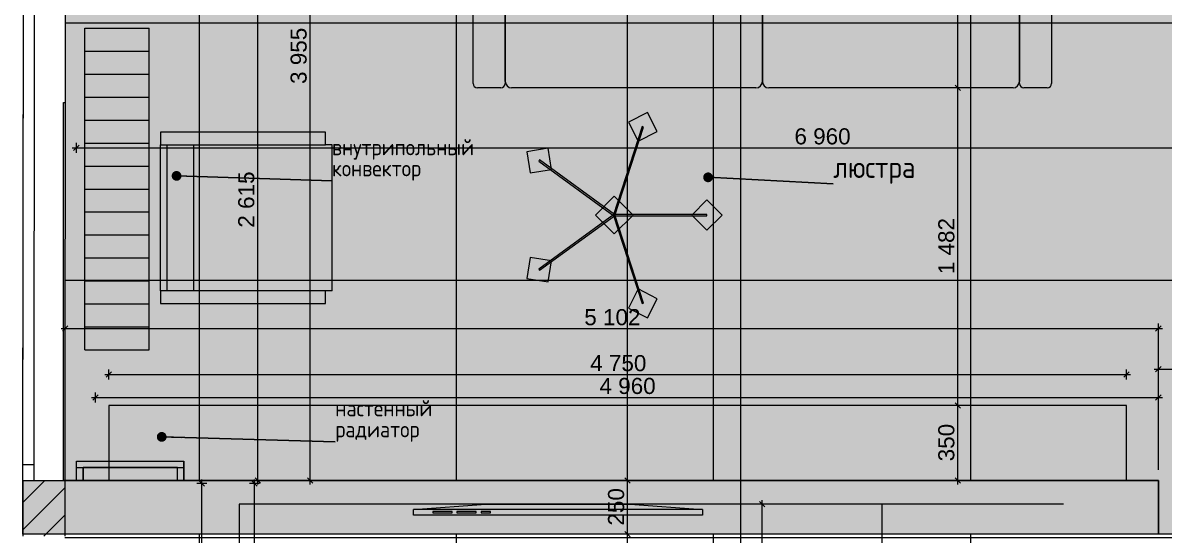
# Model space of a CAD drawing. Header units: millimetres. Extents: x 2336463 to 2579121, y 595385 to 778077.
# Drawn here: x 2473649 to 2478976, y 710626 to 713015 of the extents above; entities that cross this region are included whole.
import ezdxf

# ---------------------------------------------------------------- set-up
doc = ezdxf.new("R2010")
doc.units = ezdxf.units.MM
doc.header["$MEASUREMENT"] = 0
for name, color, linetype, lineweight in [('+комнаты_Ном._пера__1', 7, 'Continuous', 13), ('+план полов_Ном._пера__1', 7, 'Continuous', 13), ('+радиаторы_Ном._пера__20', 1, 'Continuous', 0), ('1 Планировка_Ном._пера__1', 7, 'Continuous', 13), ('MEP - Электрооборудование.ЭО_Ном._пера__1', 7, 'Continuous', 13), ('MEP - Электрооборудование.ЭО_Ном._пера__101', 252, 'Continuous', 5), ('Интерьер - Мебель_Ном._пера__1', 7, 'Continuous', 13), ('Окна ARCHICAD_Ном._пера__1', 7, 'Continuous', 13), ('сит план_Ном._пера__1', 7, 'Continuous', 13)]:
    doc.layers.add(name, color=color, linetype=linetype, lineweight=lineweight)
for name, color, linetype, lineweight, true_color in [('+комнаты_Ном._пера__119', 7, 'Continuous', 0, 0xdecbcb), ('+обмер_Ном._пера__242', 7, 'Continuous', 13, 0x1b55b5), ('+радиаторы_Ном._пера__58', 7, 'Continuous', 5, 0xdf0000), ('+размер планировка_Ном._пера__9', 7, 'Continuous', 15, 0x3dad99), ('1 Планировка размеры_Ном._пера__242', 7, 'Continuous', 13, 0x1b55b5), ('MEP - Электрооборудование.ЭО_Ном._пера__58', 7, 'Continuous', 5, 0xdf0000), ('сит план_Ном._пера__87', 7, 'Continuous', 20, 0x6a6a6a)]:
    doc.layers.add(name, color=color, linetype=linetype, lineweight=lineweight, true_color=true_color)
for name, color, linetype in [('+обмер', 7, 'Continuous'), ('1 Планировка', 7, 'Continuous'), ('1 Планировка размеры', 7, 'Continuous'), ('Интерьер - Мебель', 7, 'Continuous'), ('сит план', 7, 'Continuous')]:
    doc.layers.add(name, color=color, linetype=linetype)
doc.styles.add('СГЕНЕРИР_СТИЛЬ_1', font='arial.ttf')
doc.styles.add('СГЕНЕРИР_СТИЛЬ_3', font='isocp.shx')
doc.dimstyles.new('СГЕНЕРИР_СТИЛЬ__1', dxfattribs={"dimtxt": 75, "dimasz": 23.75, "dimexe": 0.18, "dimexo": 300, "dimgap": 0, "dimtad": 1, "dimtih": 1, "dimtoh": 1, "dimdec": 0, "dimzin": 0, "dimdsep": 46, "dimtxsty": 'СГЕНЕРИР_СТИЛЬ_1', "dimblk": 'ARROWHEAD_6', "dimblk1": 'ARROWHEAD_6', "dimblk2": 'ARROWHEAD_6', "dimcen": 0.09, "dimclrd": 256, "dimclre": 256, "dimclrt": 256, "dimazin": 0, "dimtfac": 1, "dimtdec": 4, "dimtmove": 0, "dimatfit": 3, "dimfxl": 0, "dimtolj": 1, "dimtzin": 0, "dimarcsym": 0})
doc.dimstyles.new('СГЕНЕРИР_СТИЛЬ__11', dxfattribs={"dimtxt": 0.18, "dimasz": 91.2, "dimexe": 0.18, "dimexo": 0.0625, "dimgap": 0, "dimtad": 0, "dimtih": 1, "dimtoh": 1, "dimdec": 4, "dimzin": 0, "dimdsep": 46, "dimcen": 0.09, "dimadec": 0, "dimazin": 0, "dimtfac": 1, "dimtdec": 4, "dimtmove": 0, "dimatfit": 3, "dimldrblk": 'ARROWHEAD_11', "dimfxl": 0, "dimtolj": 1, "dimtzin": 0, "dimarcsym": 0})
doc.dimstyles.new('СГЕНЕРИР_СТИЛЬ__2', dxfattribs={"dimtxt": 75, "dimasz": 23.75, "dimexe": 0.18, "dimexo": 300, "dimgap": 0, "dimtad": 1, "dimdec": 0, "dimzin": 0, "dimdsep": 46, "dimtxsty": 'СГЕНЕРИР_СТИЛЬ_1', "dimblk": 'ARROWHEAD_6', "dimblk1": 'ARROWHEAD_6', "dimblk2": 'ARROWHEAD_6', "dimcen": 0.09, "dimclrd": 256, "dimclre": 256, "dimclrt": 256, "dimazin": 0, "dimtfac": 1, "dimtdec": 4, "dimtmove": 0, "dimatfit": 3, "dimfxl": 0, "dimtolj": 1, "dimtzin": 0, "dimarcsym": 0})

# ---------------------------------------------------------------- blocks, each defined once
blk = doc.blocks.new('Перекрытие_33', base_point=(2474050, 711230.1))
at = {"layer": '1 Планировка_Ном._пера__1', "color": 7, "linetype": 'Continuous', "lineweight": 13, "flags": 128}
blk.add_lwpolyline([(2474050, 711230.1), (2474050, 710880.5), (2478800.3, 710880.5), (2478800.3, 711230.1)], close=True, dxfattribs=at)
blk = doc.blocks.new('Перекрытие_47', base_point=(2474658.7, 710469.5))
at = {"layer": 'Интерьер - Мебель_Ном._пера__1', "color": 7, "linetype": 'Continuous', "lineweight": 13, "flags": 128}
blk.add_lwpolyline([(2474658.7, 710469.5), (2477658.7, 710469.5), (2477658.7, 710769.5), (2474658.7, 710769.5)], close=True, dxfattribs=at)
blk = doc.blocks.new('Окно 25_3')
at = {"layer": 'Окна ARCHICAD_Ном._пера__1', "color": 7, "linetype": 'Continuous', "lineweight": 13}
for p, q in [((-1307.5, 0), (1307.5, 0)), ((-1307.5, 0), (-1232.5, 0)), ((-1307.5, 0), (-1307.5, -50)), ((-1307.5, 0), (-1307.5, -50)), ((-1232.5, 0), (-1232.5, -50)), ((-1232.5, 0), (1232.5, 0)), ((1232.5, -50), (1232.5, 0)), ((1232.5, 0), (1307.5, 0)), ((1307.5, 0), (1307.5, -50)), ((1307.5, 0), (1307.5, -50)), ((-1232.5, -50), (-1307.5, -50)), ((-1307.5, -50), (-1307.5, -197)), ((1232.5, -50), (-1232.5, -50)), ((1307.5, -50), (1232.5, -50)), ((1307.5, -50), (1307.5, -197)), ((-1307.5, -197), (1307.5, -197))]:
    blk.add_line(p, q, dxfattribs=at)
blk = doc.blocks.new('Стена_131', base_point=(2473652, 713485.4))
at = {"layer": 'сит план_Ном._пера__87', "linetype": 'Continuous', "lineweight": 20, "true_color": 0x6a6a6a}
h = blk.add_hatch(dxfattribs=at)
h.set_pattern_fill('Блоки_Бетонные_Эффективные', color=251, style=0, pattern_type=2)
h.set_pattern_definition([(45, (2086872.015, 585813.69), (-63.639609, 63.639609), [])])
h.paths.add_polyline_path([(2473649.6, 710880.4), (2473649.4, 710620.7), (2473846.4, 710620.5), (2473846.6, 710880.2)])
at = {"layer": 'сит план_Ном._пера__1', "color": 7, "linetype": 'Continuous', "lineweight": 13}
for p, q in [((2473649.6, 710880.4), (2473699.6, 710880.4)), ((2473699.6, 710880.4), (2473846.6, 710880.2))]:
    blk.add_line(p, q, dxfattribs=at)
at = {"layer": 'сит план_Ном._пера__1', "color": 7, "linetype": 'Continuous', "lineweight": 13, "flags": 128}
for points in [[(2473649.6, 710880.4), (2473649.4, 710620.7)], [(2473846.4, 710620.5), (2473846.6, 710880.2)]]:
    blk.add_lwpolyline(points, dxfattribs=at)
at = {"layer": 'Окна ARCHICAD_Ном._пера__1', "color": 7, "linetype": 'Continuous', "lineweight": 13, "zscale": 1000, "rotation": 89.94625817430044}
blk.add_blockref('Окно 25_3', (2473650.8, 712187.9), dxfattribs=at)
blk = doc.blocks.new('Плоская Панель ТВ 25')
at = {"layer": '1 Планировка_Ном._пера__1', "color": 7, "linetype": 'Continuous', "lineweight": 13}
for p, q in [((0, 25), (1347.4, 25)), ((988.1, 10), (988.1, 16.2)), ((988.1, 16.2), (1033, 16.2)), ((1033, 10), (988.1, 10)), ((1033, 16.2), (1033, 10)), ((1055.4, 10), (1055.4, 16.2)), ((1055.4, 16.2), (1145.3, 16.2)), ((1145.3, 10), (1055.4, 10)), ((1145.3, 16.2), (1145.3, 10)), ((1167.7, 10), (1167.7, 16.2)), ((1167.7, 16.2), (1257.5, 16.2)), ((1257.5, 10), (1167.7, 10)), ((1257.5, 16.2), (1257.5, 10))]:
    blk.add_line(p, q, dxfattribs=at)
at = {"layer": '1 Планировка_Ном._пера__1', "color": 7, "linetype": 'Continuous', "lineweight": 13, "flags": 128}
blk.add_lwpolyline([(0, 0), (1347.4, 0), (1347.4, 25), (1010.5, 50), (336.8, 50), (0, 25)], close=True, dxfattribs=at)
blk = doc.blocks.new('Диван 25')
at = {"layer": '1 Планировка_Ном._пера__1', "color": 7, "linetype": 'Continuous', "lineweight": 13}
for p, q in [((0, 20), (0, 980)), ((20, 1000), (130, 1000)), ((150, 980), (150, 20)), ((150, 980), (2550, 980)), ((1320, 960), (180, 960)), ((2520, 960), (1380, 960)), ((2550, 20), (2550, 980)), ((2570, 1000), (2680, 1000)), ((2700, 980), (2700, 20)), ((150, 930), (150, 754.7)), ((1350, 754.7), (1350, 930)), ((1350, 930), (1350, 754.7)), ((2550, 754.7), (2550, 930)), ((180, 820), (1320, 820)), ((1380, 820), (2520, 820)), ((150, 30), (150, 694.7)), ((180, 724.7), (1320, 724.7)), ((180, 724.7), (1320, 724.7)), ((1350, 694.7), (1350, 30)), ((1350, 30), (1350, 694.7)), ((1380, 724.7), (2520, 724.7)), ((1380, 724.7), (2520, 724.7)), ((2550, 694.7), (2550, 30)), ((130, 0), (20, 0)), ((1320, 0), (180, 0)), ((2520, 0), (1380, 0)), ((2680, 0), (2570, 0))]:
    blk.add_line(p, q, dxfattribs=at)
for centre, radius, start, end in [((20, 980), 20, 90, 180), ((130, 980), 20, 0, 90), ((180, 930), 30, 90, 180), ((1320, 930), 30, 0, 90), ((1380, 930), 30, 90, 180), ((2520, 930), 30, 0, 90), ((2570, 980), 20, 90, 180), ((2680, 980), 20, 0, 90), ((180, 850), 30, 180, 270), ((1320, 850), 30, 270, 0), ((1380, 850), 30, 180, 270), ((2520, 850), 30, 270, 0), ((180, 754.7), 30, 180, 270), ((1320, 754.7), 30, 270, 0), ((1380, 754.7), 30, 180, 270), ((2520, 754.7), 30, 270, 0), ((180, 694.7), 30, 90, 180), ((1320, 694.7), 30, 0, 90), ((1380, 694.7), 30, 90, 180), ((2520, 694.7), 30, 0, 90), ((20, 20), 20, 180, 270), ((130, 20), 20, 270, 0), ((180, 30), 30, 180, 270), ((1320, 30), 30, 270, 0), ((1380, 30), 30, 180, 270), ((2520, 30), 30, 270, 0), ((2570, 20), 20, 180, 270), ((2680, 20), 20, 270, 0)]:
    blk.add_arc(centre, radius, start, end, dxfattribs=at)
blk = doc.blocks.new('Кресло Бамбуковое 25')
at = {"layer": '1 Планировка_Ном._пера__1', "color": 7, "linetype": 'Continuous', "lineweight": 13}
for p, q in [((60, 800), (0, 800)), ((0, 800), (0, 30)), ((60, 30), (60, 800)), ((60, 800), (740, 800)), ((800, 800), (740, 800)), ((740, 800), (740, 30)), ((800, 30), (800, 800)), ((60, 770), (740, 770)), ((60, 644.9), (740, 644.9)), ((0, 30), (60, 30)), ((60, 0), (60, 30)), ((60, 0), (740, 0)), ((740, 30), (800, 30)), ((740, 0), (740, 30))]:
    blk.add_line(p, q, dxfattribs=at)
blk = doc.blocks.new('Радиатор Чугунный 25_3')
at = {"layer": '+радиаторы_Ном._пера__58', "color": 12, "linetype": 'Continuous', "lineweight": 5, "true_color": 0xdf0000}
for p, q in [((0, 300), (1500, 300)), ((0, 0), (0, 300)), ((107.1, 0), (107.1, 300)), ((214.3, 0), (214.3, 300)), ((321.4, 0), (321.4, 300)), ((428.6, 0), (428.6, 300)), ((535.7, 0), (535.7, 300)), ((642.9, 0), (642.9, 300)), ((750, 0), (750, 300)), ((857.1, 0), (857.1, 300)), ((964.3, 0), (964.3, 300)), ((1071.4, 0), (1071.4, 300)), ((1178.6, 0), (1178.6, 300)), ((1285.7, 0), (1285.7, 300)), ((1392.9, 0), (1392.9, 300)), ((1500, 0), (1500, 300)), ((0, 0), (1500, 0))]:
    blk.add_line(p, q, dxfattribs=at)
blk = doc.blocks.new('Радиатор с Горизонтальными Трубами 25')
at = {"layer": '+радиаторы_Ном._пера__58', "color": 12, "linetype": 'Continuous', "lineweight": 5, "true_color": 0xdf0000}
for p, q in [((0, 90), (0, 0)), ((0, 90), (30, 90)), ((30, 90), (30, 30)), ((470, 90), (470, 30)), ((470, 90), (500, 90)), ((500, 90), (500, 0)), ((0, 30), (500, 30)), ((0, 0), (500, 0))]:
    blk.add_line(p, q, dxfattribs=at)
at = {"layer": '+радиаторы_Ном._пера__58', "color": 12, "linetype": 'Continuous', "lineweight": 5, "true_color": 0xdf0000, "flags": 128}
blk.add_lwpolyline([(0, 90), (0, 0), (500, 0), (500, 90), (470, 90), (470, 30), (30, 30), (30, 90)], close=True, dxfattribs=at)
blk = doc.blocks.new('Люстра 25')
at = {"layer": 'MEP - Электрооборудование.ЭО_Ном._пера__58', "color": 12, "linetype": 'Continuous', "lineweight": 5, "true_color": 0xdf0000}
for p, q in [((-295.9, 407.3), (-311.6, 308.5)), ((-197.2, 391.7), (-295.9, 407.3)), ((-212.8, 292.9), (-197.2, 391.7)), ((295.9, 407.3), (197.2, 391.7)), ((197.2, 391.7), (212.8, 292.9)), ((311.6, 308.5), (295.9, 407.3)), ((-251.6, 352.1), (-257.2, 348.1)), ((-257.2, 348.1), (-2.8, -2)), ((2.8, 2), (-251.6, 352.1)), ((251.6, 352.1), (-2.8, 2)), ((2.8, -2), (257.2, 348.1)), ((257.2, 348.1), (251.6, 352.1)), ((-311.6, 308.5), (-212.8, 292.9)), ((212.8, 292.9), (311.6, 308.5)), ((0, 87.8), (-87.8, 0)), ((87.8, 0), (0, 87.8)), ((-1.1, 3.3), (-412.6, -130.5)), ((-87.8, 0), (0, -87.8)), ((3.4, 0), (-3.4, 0)), ((-3.4, 0), (-3.4, -432.8)), ((-2.8, -2), (2.8, 2)), ((-2.8, 2), (2.8, -2)), ((1.1, -3.3), (-1.1, 3.3)), ((1.1, 3.3), (-1.1, -3.3)), ((0, -87.8), (87.8, 0)), ((412.6, -130.5), (1.1, 3.3)), ((-410.5, -137), (1.1, -3.3)), ((-1.1, -3.3), (410.5, -137)), ((3.4, -432.8), (3.4, 0)), ((-433.4, -66.5), (-478.8, -155.6)), ((-344.3, -111.9), (-433.4, -66.5)), ((433.4, -66.5), (344.3, -111.9)), ((478.8, -155.6), (433.4, -66.5)), ((-478.8, -155.6), (-389.7, -201)), ((-412.6, -130.5), (-410.5, -137)), ((-389.7, -201), (-344.3, -111.9)), ((344.3, -111.9), (389.7, -201)), ((389.7, -201), (478.8, -155.6)), ((410.5, -137), (412.6, -130.5)), ((0, -362), (-70.7, -432.8)), ((70.7, -432.8), (0, -362)), ((-70.7, -432.8), (0, -503.5)), ((-3.4, -432.8), (3.4, -432.8)), ((0, -503.5), (70.7, -432.8))]:
    blk.add_line(p, q, dxfattribs=at)
blk = doc.blocks.new('*D2527', base_point=(2086872, 585813.7))
at = {"layer": '+обмер_Ном._пера__242', "color": 152, "linetype": 'Continuous', "lineweight": 13, "true_color": 0x1b55b5}
for p, q in [((2474507.8, 710866.8), (2474461, 710866.8)), ((2474496.9, 710854.3), (2474471.9, 710879.3)), ((2474484.4, 710866.8), (2474484.4, 710885.6)), ((2474484.4, 707986.6), (2474484.4, 710866.8)), ((2474507.8, 707986.6), (2474424.1, 707986.6)), ((2474471.9, 707999.1), (2474496.9, 707974.1))]:
    blk.add_line(p, q, dxfattribs=at)
at = {"layer": '+обмер_Ном._пера__242', "color": 152, "lineweight": 13, "true_color": 0x1b55b5, "insert": (2474469.4, 709298.5), "char_height": 75, "attachment_point": 7, "rotation": 90, "style": 'СГЕНЕРИР_СТИЛЬ_1'}
blk.add_mtext('\\A1;{\\pql;\\fArial|b0|i0|c204|p38;2\xa0880}', dxfattribs=at)
blk = doc.blocks.new('ARROWHEAD_6')
at = {"color": 0, "linetype": 'Continuous', "lineweight": 0}
for p, q in [((0, 0), (-1, 0)), ((-0.5, -0.5), (0.5, 0.5))]:
    blk.add_line(p, q, dxfattribs=at)
blk = doc.blocks.new('*D2528', base_point=(2086872, 585813.7))
at = {"layer": '+обмер_Ном._пера__242', "color": 152, "linetype": 'Continuous', "lineweight": 13, "true_color": 0x1b55b5}
for p, q in [((2478929.6, 711399.4), (2478948.3, 711399.4)), ((2478960.8, 711411.9), (2478935.8, 711386.9)), ((2478948.3, 710930.5), (2478948.3, 711422.8)), ((2478948.3, 711399.4), (2480553.7, 711399.4)), ((2480566.2, 711411.9), (2480541.2, 711386.9)), ((2480553.7, 711376), (2480553.7, 711422.8))]:
    blk.add_line(p, q, dxfattribs=at)
at = {"layer": '+обмер_Ном._пера__242', "color": 152, "lineweight": 13, "true_color": 0x1b55b5, "insert": (2479622.8, 711414.4), "char_height": 75, "attachment_point": 7, "style": 'СГЕНЕРИР_СТИЛЬ_1'}
blk.add_mtext('\\A1;{\\pql;\\fArial|b0|i0|c204|p38;1\xa0605}', dxfattribs=at)
blk = doc.blocks.new('*D2541', base_point=(2086872, 585813.7))
at = {"layer": '+обмер_Ном._пера__242', "color": 152, "linetype": 'Continuous', "lineweight": 13, "true_color": 0x1b55b5}
for p, q in [((2474768.6, 713495.2), (2474149, 713495.2)), ((2474732.6, 713507.7), (2474757.6, 713482.7)), ((2474745.1, 710880.5), (2474745.1, 713495.2)), ((2478648.3, 710880.5), (2474721.7, 710880.5)), ((2474732.6, 710893), (2474757.6, 710868)), ((2474745.1, 710861.8), (2474745.1, 710880.5))]:
    blk.add_line(p, q, dxfattribs=at)
at = {"layer": '+обмер_Ном._пера__242', "color": 152, "lineweight": 13, "true_color": 0x1b55b5, "insert": (2474730.1, 712059.7), "char_height": 75, "attachment_point": 7, "rotation": 90, "style": 'СГЕНЕРИР_СТИЛЬ_1'}
blk.add_mtext('\\A1;{\\pql;\\fArial|b0|i0|c204|p38;2\xa0615}', dxfattribs=at)
blk = doc.blocks.new('*D2597', base_point=(2086872, 585813.7))
at = {"layer": '+обмер_Ном._пера__242', "color": 152, "linetype": 'Continuous', "lineweight": 13, "true_color": 0x1b55b5}
for p, q in [((2474754.2, 710866.8), (2474707.3, 710866.8)), ((2474743.3, 710854.3), (2474718.3, 710879.3)), ((2474730.8, 710866.8), (2474730.8, 710885.6)), ((2474730.8, 707821.1), (2474730.8, 710866.8)), ((2474754.2, 707821.1), (2474481.7, 707821.1)), ((2474718.3, 707833.6), (2474743.3, 707808.6)), ((2474730.8, 707802.3), (2474730.8, 707821.1))]:
    blk.add_line(p, q, dxfattribs=at)
at = {"layer": '+обмер_Ном._пера__242', "color": 152, "lineweight": 13, "true_color": 0x1b55b5, "insert": (2474715.8, 709215.7), "char_height": 75, "attachment_point": 7, "rotation": 90, "style": 'СГЕНЕРИР_СТИЛЬ_1'}
blk.add_mtext('\\A1;{\\pql;\\fArial|b0|i0|c204|p38;3\xa0046}', dxfattribs=at)
blk = doc.blocks.new('*D2598', base_point=(2086872, 585813.7))
at = {"layer": '+обмер_Ном._пера__242', "color": 152, "linetype": 'Continuous', "lineweight": 13, "true_color": 0x1b55b5}
for p, q in [((2474001.1, 711280.4), (2473976.1, 711255.4)), ((2473988.6, 711244.5), (2473988.6, 711291.3)), ((2478935.8, 711255.4), (2478960.8, 711280.4)), ((2478948.3, 711180.5), (2478948.3, 711291.3)), ((2473969.9, 711267.9), (2473988.6, 711267.9)), ((2473988.6, 711267.9), (2478948.3, 711267.9)), ((2478948.3, 711267.9), (2478967.1, 711267.9))]:
    blk.add_line(p, q, dxfattribs=at)
at = {"layer": '+обмер_Ном._пера__242', "color": 152, "lineweight": 13, "true_color": 0x1b55b5, "insert": (2476340.2, 711282.9), "char_height": 75, "attachment_point": 7, "style": 'СГЕНЕРИР_СТИЛЬ_1'}
blk.add_mtext('\\A1;{\\pql;\\fArial|b0|i0|c204|p38;4\xa0960}', dxfattribs=at)
blk = doc.blocks.new('*D2599', base_point=(2086872, 585813.7))
at = {"layer": '+обмер_Ном._пера__242', "color": 152, "linetype": 'Continuous', "lineweight": 13, "true_color": 0x1b55b5}
for p, q in [((2475002, 714823.5), (2474977, 714848.5)), ((2474989.5, 714836), (2474989.5, 714854.7)), ((2475012.9, 714836), (2474955.3, 714836)), ((2474989.5, 710880.5), (2474989.5, 714836)), ((2478648.3, 710880.5), (2474966.1, 710880.5)), ((2474977, 710893), (2475002, 710868)), ((2474989.5, 710861.8), (2474989.5, 710880.5))]:
    blk.add_line(p, q, dxfattribs=at)
at = {"layer": '+обмер_Ном._пера__242', "color": 152, "lineweight": 13, "true_color": 0x1b55b5, "insert": (2474974.5, 712730), "char_height": 75, "attachment_point": 7, "rotation": 90, "style": 'СГЕНЕРИР_СТИЛЬ_1'}
blk.add_mtext('\\A1;{\\pql;\\fArial|b0|i0|c204|p38;3\xa0955}', dxfattribs=at)
blk = doc.blocks.new('*D2603', base_point=(2086872, 585813.7))
at = {"layer": '+обмер_Ном._пера__242', "color": 152, "linetype": 'Continuous', "lineweight": 13, "true_color": 0x1b55b5}
for p, q in [((2479177.9, 717063.3), (2479152.9, 717088.3)), ((2479165.4, 717075.8), (2479165.4, 717094.6)), ((2481952.3, 717075.8), (2479142, 717075.8)), ((2479165.4, 711257), (2479165.4, 717075.8)), ((2480253.7, 711257), (2479142, 711257)), ((2479152.9, 711269.5), (2479177.9, 711244.5)), ((2479165.4, 711238.2), (2479165.4, 711257))]:
    blk.add_line(p, q, dxfattribs=at)
at = {"layer": '+обмер_Ном._пера__242', "color": 152, "lineweight": 13, "true_color": 0x1b55b5, "insert": (2479150.4, 714038.2), "char_height": 75, "attachment_point": 7, "rotation": 90, "style": 'СГЕНЕРИР_СТИЛЬ_1'}
blk.add_mtext('\\A1;{\\pql;\\fArial|b0|i0|c204|p38;5\xa0819}', dxfattribs=at)
blk = doc.blocks.new('*D2702', base_point=(2086872, 585813.7))
at = {"layer": '1 Планировка размеры_Ном._пера__242', "color": 152, "linetype": 'Continuous', "lineweight": 13, "true_color": 0x1b55b5}
for p, q in [((2474062.5, 711386.9), (2474037.5, 711361.9)), ((2474050, 711350.9), (2474050, 711397.8)), ((2478787.8, 711361.9), (2478812.8, 711386.9)), ((2478800.3, 711350.9), (2478800.3, 711397.8)), ((2474031.3, 711374.4), (2474050, 711374.4)), ((2474050, 711374.4), (2478800.3, 711374.4)), ((2478800.3, 711374.4), (2478819.1, 711374.4))]:
    blk.add_line(p, q, dxfattribs=at)
at = {"layer": '1 Планировка размеры_Ном._пера__242', "color": 152, "lineweight": 13, "true_color": 0x1b55b5, "insert": (2476296.9, 711389.4), "char_height": 75, "attachment_point": 7, "style": 'СГЕНЕРИР_СТИЛЬ_1'}
blk.add_mtext('\\A1;{\\pql;\\fArial|b0|i0|c204|p38;4\xa0750}', dxfattribs=at)
blk = doc.blocks.new('*D2737', base_point=(2086872, 585813.7))
at = {"layer": '1 Планировка размеры_Ном._пера__242', "color": 152, "linetype": 'Continuous', "lineweight": 13, "true_color": 0x1b55b5}
for p, q in [((2478500.3, 711230.1), (2477988.9, 711230.1)), ((2477999.8, 711242.6), (2478024.8, 711217.6)), ((2478012.3, 710880.5), (2478012.3, 711230.1)), ((2478500.3, 710880.5), (2477988.9, 710880.5)), ((2477999.8, 710893), (2478024.8, 710868)), ((2478012.3, 710861.8), (2478012.3, 710880.5))]:
    blk.add_line(p, q, dxfattribs=at)
at = {"layer": '1 Планировка размеры_Ном._пера__242', "color": 152, "lineweight": 13, "true_color": 0x1b55b5, "insert": (2477997.3, 710969.9), "char_height": 75, "attachment_point": 7, "rotation": 90, "style": 'СГЕНЕРИР_СТИЛЬ_1'}
blk.add_mtext('\\A1;{\\pql;\\fArial|b0|i0|c204|p38;350}', dxfattribs=at)
blk = doc.blocks.new('*D2738', base_point=(2086872, 585813.7))
at = {"layer": '1 Планировка размеры_Ном._пера__242', "color": 152, "linetype": 'Continuous', "lineweight": 13, "true_color": 0x1b55b5}
for p, q in [((2478150.2, 712711.8), (2477988.9, 712711.8)), ((2477999.8, 712724.3), (2478024.8, 712699.3)), ((2478012.3, 711230.1), (2478012.3, 712711.8)), ((2478500.3, 711230.1), (2477988.9, 711230.1)), ((2477999.8, 711242.6), (2478024.8, 711217.6))]:
    blk.add_line(p, q, dxfattribs=at)
at = {"layer": '1 Планировка размеры_Ном._пера__242', "color": 152, "lineweight": 13, "true_color": 0x1b55b5, "insert": (2477997.3, 711842.7), "char_height": 75, "attachment_point": 7, "rotation": 90, "style": 'СГЕНЕРИР_СТИЛЬ_1'}
blk.add_mtext('\\A1;{\\pql;\\fArial|b0|i0|c204|p38;1\xa0482}', dxfattribs=at)
blk = doc.blocks.new('*D2739', base_point=(2086872, 585813.7))
at = {"layer": '1 Планировка размеры_Ном._пера__242', "color": 152, "linetype": 'Continuous', "lineweight": 13, "true_color": 0x1b55b5}
for p, q in [((2477999.8, 713724.3), (2478024.8, 713699.3)), ((2478150.2, 713711.8), (2477988.9, 713711.8)), ((2478012.3, 712711.8), (2478012.3, 713711.8)), ((2478150.2, 712711.8), (2477988.9, 712711.8)), ((2477999.8, 712724.3), (2478024.8, 712699.3))]:
    blk.add_line(p, q, dxfattribs=at)
at = {"layer": '1 Планировка размеры_Ном._пера__242', "color": 152, "lineweight": 13, "true_color": 0x1b55b5, "insert": (2477997.3, 713083.6), "char_height": 75, "attachment_point": 7, "rotation": 90, "style": 'СГЕНЕРИР_СТИЛЬ_1'}
blk.add_mtext('\\A1;{\\pql;\\fArial|b0|i0|c204|p38;1\xa0000}', dxfattribs=at)
blk = doc.blocks.new('*D2755', base_point=(2086872, 585813.7))
at = {"layer": '1 Планировка размеры_Ном._пера__242', "color": 152, "linetype": 'Continuous', "lineweight": 13, "true_color": 0x1b55b5}
for p, q in [((2478506.4, 710769.5), (2477076.2, 710769.5)), ((2477112.2, 710757), (2477087.2, 710782)), ((2477099.7, 710769.5), (2477099.7, 710788.3)), ((2477099.7, 707956.1), (2477099.7, 710769.5)), ((2477087.2, 707968.6), (2477112.2, 707943.6)), ((2477123.1, 707956.1), (2477076.2, 707956.1))]:
    blk.add_line(p, q, dxfattribs=at)
at = {"layer": '1 Планировка размеры_Ном._пера__242', "color": 152, "lineweight": 13, "true_color": 0x1b55b5, "insert": (2477084.7, 709234.6), "char_height": 75, "attachment_point": 7, "rotation": 90, "style": 'СГЕНЕРИР_СТИЛЬ_1'}
blk.add_mtext('\\A1;{\\pql;\\fArial|b0|i0|c204|p38;2\xa0813}', dxfattribs=at)
blk = doc.blocks.new('*D2915', base_point=(2086872, 585813.7))
at = {"layer": '1 Планировка размеры_Ном._пера__242', "color": 152, "linetype": 'Continuous', "lineweight": 13, "true_color": 0x1b55b5}
for p, q in [((2473859.1, 711601.3), (2473834.1, 711576.3)), ((2473846.6, 711180.2), (2473846.6, 711612.2)), ((2478935.8, 711576.3), (2478960.8, 711601.3)), ((2478948.3, 711180.5), (2478948.3, 711612.2)), ((2473827.8, 711588.8), (2473846.6, 711588.8)), ((2473846.6, 711588.8), (2478948.3, 711588.8)), ((2478948.3, 711588.8), (2478967.1, 711588.8))]:
    blk.add_line(p, q, dxfattribs=at)
at = {"layer": '1 Планировка размеры_Ном._пера__242', "color": 152, "lineweight": 13, "true_color": 0x1b55b5, "insert": (2476269.2, 711603.8), "char_height": 75, "attachment_point": 7, "style": 'СГЕНЕРИР_СТИЛЬ_1'}
blk.add_mtext('\\A1;{\\pql;\\fArial|b0|i0|c204|p38;5\xa0102}', dxfattribs=at)
blk = doc.blocks.new('*D3036', base_point=(2086872, 585813.7))
at = {"layer": '+обмер_Ном._пера__242', "color": 152, "linetype": 'Continuous', "lineweight": 13, "true_color": 0x1b55b5}
for p, q in [((2473911.1, 712444.6), (2473886.1, 712419.6)), ((2473898.6, 712408.6), (2473898.6, 712455.5)), ((2480845.7, 712419.6), (2480870.7, 712444.6)), ((2480858.2, 711920.7), (2480858.2, 712455.5)), ((2473879.8, 712432.1), (2473898.6, 712432.1)), ((2473898.6, 712432.1), (2480858.2, 712432.1)), ((2480858.2, 712432.1), (2480877, 712432.1))]:
    blk.add_line(p, q, dxfattribs=at)
at = {"layer": '+обмер_Ном._пера__242', "color": 152, "lineweight": 13, "true_color": 0x1b55b5, "insert": (2477250.1, 712447.1), "char_height": 75, "attachment_point": 7, "style": 'СГЕНЕРИР_СТИЛЬ_1'}
blk.add_mtext('\\A1;{\\pql;\\fArial|b0|i0|c204|p38;6\xa0960}', dxfattribs=at)
blk = doc.blocks.new('ARROWHEAD_11')
at = {"color": 0, "linetype": 'Continuous', "lineweight": 0}
blk.add_line((0, 0), (-1, 0), dxfattribs=at)
at = {"color": 0, "linetype": 'Continuous', "lineweight": 0, "const_width": 0.25, "flags": 128}
blk.add_lwpolyline([(-0.125, 0, 1), (0.125, 0, 1)], format="xyb", close=True, dxfattribs=at)
blk = doc.blocks.new('*D3995', base_point=(2086872, 585813.7))
at = {"layer": '+обмер_Ном._пера__242', "color": 152, "linetype": 'Continuous', "lineweight": 13, "true_color": 0x1b55b5}
for p, q in [((2476458.4, 710643), (2476483.4, 710618)), ((2478648.3, 710630.5), (2476447.4, 710630.5)), ((2476470.9, 703610.7), (2476470.9, 710630.5)), ((2476494.3, 703610.7), (2475767.2, 703610.7)), ((2476458.4, 703623.2), (2476483.4, 703598.2)), ((2476470.9, 703591.9), (2476470.9, 703610.7))]:
    blk.add_line(p, q, dxfattribs=at)
at = {"layer": '+обмер_Ном._пера__242', "color": 152, "lineweight": 13, "true_color": 0x1b55b5, "insert": (2476455.9, 706992.4), "char_height": 75, "attachment_point": 7, "rotation": 90, "style": 'СГЕНЕРИР_СТИЛЬ_1'}
blk.add_mtext('\\A1;{\\pql;\\fArial|b0|i0|c204|p38;7\xa0020}', dxfattribs=at)
blk = doc.blocks.new('*D3996', base_point=(2086872, 585813.7))
at = {"layer": '+обмер_Ном._пера__242', "color": 152, "linetype": 'Continuous', "lineweight": 13, "true_color": 0x1b55b5}
for p, q in [((2478648.3, 710880.5), (2476447.4, 710880.5)), ((2476458.4, 710893), (2476483.4, 710868)), ((2476470.9, 710630.5), (2476470.9, 710880.5)), ((2476458.4, 710643), (2476483.4, 710618)), ((2478648.3, 710630.5), (2476447.4, 710630.5))]:
    blk.add_line(p, q, dxfattribs=at)
at = {"layer": '+обмер_Ном._пера__242', "color": 152, "lineweight": 13, "true_color": 0x1b55b5, "insert": (2476455.9, 710670.2), "char_height": 75, "attachment_point": 7, "rotation": 90, "style": 'СГЕНЕРИР_СТИЛЬ_1'}
blk.add_mtext('\\A1;{\\pql;\\fArial|b0|i0|c204|p38;250}', dxfattribs=at)
blk = doc.blocks.new('*D3997', base_point=(2086872, 585813.7))
at = {"layer": '+обмер_Ном._пера__242', "color": 152, "linetype": 'Continuous', "lineweight": 13, "true_color": 0x1b55b5}
for p, q in [((2476483.4, 716953.3), (2476458.4, 716978.3)), ((2476470.9, 716965.8), (2476470.9, 716984.6)), ((2476494.3, 716965.8), (2475190.7, 716965.8)), ((2476470.9, 710880.5), (2476470.9, 716965.8)), ((2478648.3, 710880.5), (2476447.4, 710880.5)), ((2476458.4, 710893), (2476483.4, 710868))]:
    blk.add_line(p, q, dxfattribs=at)
at = {"layer": '+обмер_Ном._пера__242', "color": 152, "lineweight": 13, "true_color": 0x1b55b5, "insert": (2476455.9, 713794.9), "char_height": 75, "attachment_point": 7, "rotation": 90, "style": 'СГЕНЕРИР_СТИЛЬ_1'}
blk.add_mtext('\\A1;{\\pql;\\fArial|b0|i0|c204|p38;6\xa0085}', dxfattribs=at)
blk = doc.blocks.new('*D3999', base_point=(2086872, 585813.7))
at = {"layer": '+обмер_Ном._пера__242', "color": 152, "linetype": 'Continuous', "lineweight": 13, "true_color": 0x1b55b5}
for p, q in [((2477012, 716953.3), (2476987, 716978.3)), ((2476999.5, 716965.8), (2476999.5, 716984.6)), ((2477023, 716965.8), (2475190.7, 716965.8)), ((2476999.5, 703610.7), (2476999.5, 716965.8)), ((2477023, 703610.7), (2475767.2, 703610.7)), ((2476987, 703623.2), (2477012, 703598.2)), ((2476999.5, 703591.9), (2476999.5, 703610.7))]:
    blk.add_line(p, q, dxfattribs=at)
at = {"layer": '+обмер_Ном._пера__242', "color": 152, "lineweight": 13, "true_color": 0x1b55b5, "insert": (2476984.5, 710131.6), "char_height": 75, "attachment_point": 7, "rotation": 90, "style": 'СГЕНЕРИР_СТИЛЬ_1'}
blk.add_mtext('\\A1;{\\pql;\\fArial|b0|i0|c204|p38;13\xa0355}', dxfattribs=at)

msp = doc.modelspace()

# ---------------------------------------------------------------- hatches: boundary and pattern name
at = {"layer": '+комнаты_Ном._пера__119', "linetype": 'Continuous', "lineweight": 0, "true_color": 0x373232}
msp.add_hatch(color=250, dxfattribs=at).paths.add_polyline_path([(2473848.3, 712643.4), (2473848.3, 713486.9), (2474150.3, 713486.9), (2474150.3, 714836), (2474655.3, 714836), (2474655.3, 715512.1), (2474050.3, 715512.1), (2474050.3, 716965.9), (2477335.2, 716965.9), (2477335.2, 717305.8), (2479014.2, 717305.8), (2479014.2, 717075.8), (2479267.2, 717075.8), (2479267.2, 716985.8), (2480468.3, 716985.8), (2480468.3, 717073), (2480887, 717073), (2480887, 715512.1), (2480887, 714836), (2480887, 713486.9), (2480887, 712830.7), (2480858.2, 712830.7), (2480858.2, 712643.4), (2480853.2, 712643.4), (2480853.2, 711257), (2480553.7, 711257), (2480553.7, 710880.5), (2480553.7, 710630.5), (2478948.3, 710630.5), (2478948.3, 710880.5), (2473838.7, 710880.5), (2473838.7, 712643.4)])
at = {"layer": '+план полов_Ном._пера__1', "linetype": 'Continuous', "lineweight": 13}
h = msp.add_hatch(dxfattribs=at)
h.set_pattern_fill('Сетка_1200х1200', style=0, pattern_type=2)
h.set_pattern_definition([(0, (2086872, 585813.7), (0, 1200), []), (90, (2086872, 585813.7), (-1200, 0), [])])
h.paths.add_polyline_path([(2478948.1, 710628.3), (2478948.1, 710879.9), (2473847.1, 710879.9), (2473847.1, 712656.4), (2473848.4, 712656.4), (2473848.4, 713484.4), (2474150.3, 713484.4), (2474150.3, 713861), (2474150.3, 714834.8), (2474655.3, 714834.8), (2474655.3, 715512.1), (2474052.4, 715512.1), (2474052.4, 716500.4), (2474050.3, 716500.4), (2474050.3, 716965.8), (2477335.2, 716965.8), (2477335.2, 717312), (2479008.9, 717312), (2479008.9, 716985.8), (2479267.2, 716985.8), (2480877.3, 716985.8), (2480877.3, 717315.8), (2482252.3, 717315.8), (2482252.3, 716570.8), (2482755, 716570.8), (2482755, 716961), (2484448.1, 716961), (2484727.4, 716961), (2484727.4, 717281.3), (2486379.8, 717281.3), (2486379.8, 716944.3), (2486588.1, 716944.3), (2486588.1, 716945.3), (2489504.9, 716945.3), (2489504.9, 712656.7), (2489504.9, 712245.1), (2487540, 712245.1), (2487540, 712245.9), (2487348.6, 712245.9), (2485984.9, 712245.9), (2485984.9, 712125.1), (2487348.6, 712125.1), (2487348.6, 711366.5), (2487540, 711366.5), (2487579.8, 711366.5), (2487579.8, 709148.7), (2487579.8, 709135.4), (2485986.6, 709135.4), (2485986.6, 708847.9), (2485986.7, 708847.9), (2485986.7, 701807.7), (2485986.7, 701507.1), (2485986.7, 697660.1), (2485988, 697660.1), (2485988, 694310.7), (2485986.7, 694310.7), (2485986.7, 694010.7), (2487589.3, 694010.7), (2487589.3, 690742.6), (2487516.5, 690736.1, -0.000118), (2487516.6, 690735.6), (2487587.2, 690742.4, -0.000396), (2487587.3, 690740.2, -0.342625), (2486386.8, 689334.6, -0.000421), (2486384.5, 689334.3), (2486384.8, 689332.2), (2483593.3, 689332.2), (2479499.4, 689332.2), (2478989.4, 689332.2), (2478989.4, 690566.8), (2478899.4, 690566.8), (2478899.4, 692071.8), (2479409.7, 692071.8), (2479409.7, 692610.8), (2478994.4, 692610.8), (2478994.4, 693615.4), (2479499.4, 693615.4), (2481099.4, 693615.4), (2481099.4, 694103.2), (2482744.3, 694103.2), (2482744.3, 693615.4), (2483349.3, 693615.4), (2483349.3, 694010.7), (2484745.7, 694010.7), (2484745.7, 697660.1), (2484747.1, 697660.1), (2484747.1, 701507.1), (2484747.1, 702214.4), (2483392.7, 702214.4), (2483392.7, 704178), (2482933.1, 704178), (2482698.2, 704178), (2482698.2, 701224.7), (2481074.4, 701224.7), (2481074.4, 704011), (2480462.2, 704011), (2480462.2, 703617), (2479416.3, 703617), (2479416.3, 703616.4), (2478567.2, 703616.4), (2478567.2, 703599.4), (2475467.2, 703599.4), (2475467.2, 705401.1), (2473877.2, 705401.1), (2473877.2, 706611.6), (2474188.4, 706611.6), (2474188.4, 707984.1), (2473844.2, 707984.1), (2473844.2, 710628.3)])
h.paths.add_polyline_path([(2480553.3, 710237), (2480841.9, 710237), (2480841.9, 708271.4), (2480841.9, 707227.4), (2480841.9, 706912.3), (2481733.8, 706912.3), (2481733.8, 706985.3), (2482661.5, 706985.3), (2482661.5, 706602.6), (2482663.2, 706602.6), (2482663.2, 705692.7), (2482659.9, 705692.7), (2482659.9, 705398.6), (2484744.3, 705398.6), (2484744.3, 709982), (2482588.8, 709982), (2482588.8, 709923.7), (2481714, 709923.7), (2481714, 709985.2), (2481141.6, 709985.2), (2481141.6, 711620.7), (2481680.9, 711620.7), (2482703.1, 711620.7), (2482703.1, 712596), (2483444, 712596), (2483444, 712927.6), (2483445.7, 712927.6), (2483445.7, 713531.8), (2483445.7, 713808), (2482903.2, 713808), (2482903.2, 713811.3), (2481333.2, 713811.3), (2481333.2, 713812.6), (2481143.2, 713812.6), (2481143.2, 712830.7), (2480842.6, 712830.7), (2480842.6, 711636.4), (2480842.3, 711636.4), (2480842.3, 711256.1), (2480553.3, 711256.1)], flags=0)
h.paths.add_polyline_path([(2482903.2, 716167.8), (2482903.2, 716167.4), (2482932, 716167.4), (2482932, 716167.8)], flags=0)
at = {"layer": '+размер планировка_Ном._пера__9', "linetype": 'Continuous', "lineweight": 0, "true_color": 0x1e564c}
msp.add_hatch(color=139, dxfattribs=at).paths.add_polyline_path([(2473846.4, 710875.5), (2478806.4, 710875.5), (2478806.4, 710769.5), (2473846.4, 710769.5)])
at = {"layer": 'сит план_Ном._пера__1', "linetype": 'Continuous', "lineweight": 13}
h = msp.add_hatch(dxfattribs=at)
h.set_pattern_fill('AR_CONC', style=0, pattern_type=2)
h.set_pattern_definition([(50, (2086872.01, 585813.69), (-182.18467, 15.939086), [19.05, -209.55]), (355, (2086872.01, 585813.69), (-35.24342, 191.056845), [15.24, -167.640584]), (100.451445, (2086887.2, 585812.36), (146.94125, 175.11775), [16.19001, -178.090245]), (46.1842, (2086872.01, 585864.49), (-271.07904, 42.04233), [28.575, -314.325]), (96.63556, (2086894.6, 585860.98), (237.40413, 247.42612), [24.28502, -267.1356]), (351.18415, (2086872.01, 585864.49), (237.40413, 247.42612), [22.85997, -251.45973]), (21, (2086897.41, 585851.79), (-151.61439, 102.2652), [19.05, -209.55]), (326, (2086897.41, 585851.79), (61.80203, 184.18797), [15.24, -167.64]), (71.451445, (2086910.05, 585843.26), (213.41642, 81.92277), [16.19001, -178.08994]), (37.5, (2086872.015, 585813.686), (3.088603, 84.555039), [0, -165.608, 0, -170.18, 0, -168.275]), (7.5, (2086872.015, 585813.69), (66.819663, 100.180575), [0, -97.028, 0, -161.798, 0, -64.135]), (327.5, (2086815.37, 585813.686), (-135.590595, 5.728744), [0, -63.5, 0, -198.12, 0, -262.89]), (317.5, (2086789.97, 585813.69), (148.12918, 25.42649), [0, -82.55, 0, -131.572, 0, -186.69])])
h.paths.add_polyline_path([(2473648.9, 710880.5), (2478948.3, 710880.5), (2478948.3, 710630.5), (2473648.9, 710630.5)])

# ---------------------------------------------------------------- linework, layer by layer
at = {"layer": '+комнаты_Ном._пера__1', "color": 7, "linetype": 'Continuous', "lineweight": 13, "flags": 128}
msp.add_lwpolyline([(2480553.7, 710630.5), (2478948.3, 710630.5), (2478948.3, 710880.5), (2473838.7, 710880.5), (2473838.7, 712643.4), (2473848.3, 712643.4), (2473848.3, 713486.9), (2474150.3, 713486.9), (2474150.3, 714836), (2474655.3, 714836), (2474655.3, 715512.1), (2474050.3, 715512.1), (2474050.3, 716965.9), (2477335.2, 716965.9), (2477335.2, 717305.8), (2479014.2, 717305.8)], dxfattribs=at)
at = {"layer": 'сит план_Ном._пера__1', "color": 7, "linetype": 'Continuous', "lineweight": 13, "flags": 128}
msp.add_lwpolyline([(2473648.9, 710880.5), (2478948.3, 710880.5), (2478948.3, 710630.5), (2473648.9, 710630.5)], close=True, dxfattribs=at)

# ---------------------------------------------------------------- block references
at = {"layer": '+радиаторы_Ном._пера__58', "color": 12, "linetype": 'Continuous', "lineweight": 5, "true_color": 0xdf0000, "xscale": -1, "zscale": 1000}
for name, p, rotation in [('Радиатор Чугунный 25_3', (2473938.7, 711490), 270), ('Радиатор с Горизонтальными Трубами 25', (2473900, 710970.5), 180)]:
    msp.add_blockref(name, p, dxfattribs=dict(at, rotation=rotation))
at = {"layer": '1 Планировка', "color": 7, "linetype": 'Continuous', "lineweight": 13}
msp.add_blockref('Перекрытие_33', (2474050, 711230.1), dxfattribs=at)
at = {"layer": '1 Планировка_Ном._пера__1', "color": 7, "linetype": 'Continuous', "lineweight": 13, "zscale": 1000}
msp.add_blockref('Диван 25', (2475750.2, 712711.8), dxfattribs=at)
at = {"layer": '1 Планировка_Ном._пера__1', "color": 7, "linetype": 'Continuous', "lineweight": 13, "zscale": 1000, "rotation": 90}
msp.add_blockref('Кресло Бамбуковое 25', (2475092.1, 711705.6), dxfattribs=at)
at = {"layer": '1 Планировка_Ном._пера__1', "color": 7, "linetype": 'Continuous', "lineweight": 13, "xscale": -1, "zscale": 1000}
msp.add_blockref('Плоская Панель ТВ 25', (2476820.2, 710719.5), dxfattribs=at)
at = {"layer": 'MEP - Электрооборудование.ЭО_Ном._пера__58', "color": 12, "linetype": 'Continuous', "lineweight": 5, "true_color": 0xdf0000, "zscale": 1000, "rotation": 90}
msp.add_blockref('Люстра 25', (2476408.9, 712118.2), dxfattribs=at)
at = {"layer": 'Интерьер - Мебель', "color": 7, "linetype": 'Continuous', "lineweight": 13}
msp.add_blockref('Перекрытие_47', (2474658.7, 710469.5), dxfattribs=at)
at = {"layer": 'сит план', "color": 7, "lineweight": 13}
msp.add_blockref('Стена_131', (2473652, 713485.4), dxfattribs=at)

# ---------------------------------------------------------------- texts
at = {"layer": '+радиаторы_Ном._пера__20', "color": 1, "linetype": 'Continuous', "lineweight": 0, "char_height": 75, "attachment_point": 7, "line_spacing_factor": 0.784842, "style": 'СГЕНЕРИР_СТИЛЬ_3'}
for s, insert in [('\\A1;{\\pql;\\Fisocp.shx;внутрипольный\\P\\pql;\\Fisocp.shx;конвектор}', (2475091.5, 712278.8)), ('\\A1;{\\pql;\\Fisocp.shx;настенный\\P\\pql;\\Fisocp.shx;радиатор}', (2475106.9, 711061.4))]:
    msp.add_mtext(s, dxfattribs=dict(at, insert=insert))
at = {"layer": 'MEP - Электрооборудование.ЭО_Ном._пера__1', "color": 7, "linetype": 'Continuous', "lineweight": 13, "insert": (2477431, 712264.6), "char_height": 100, "attachment_point": 7, "style": 'СГЕНЕРИР_СТИЛЬ_3'}
msp.add_mtext('\\A1;{\\pql;\\Fisocp.shx;люстра}', dxfattribs=at)

# ---------------------------------------------------------------- dimensions: what is measured, and where the dimension line sits
at = {"layer": '+обмер', "color": 152, "linetype": 'Continuous', "lineweight": 13, "true_color": 0x1b55b5}
for base, p1, p2, picture, middle in [((2479165.4, 717075.8), (2480553.7, 711257), (2483425.6, 717075.8), '*D2603', (2479112.9, 714167)), ((2476470.9, 716965.8), (2478948.3, 710880.5), (2474890.7, 716965.8), '*D3997', (2476418.4, 713923.8)), ((2476999.5, 716965.8), (2475467.2, 703610.7), (2474890.7, 716965.8), '*D3999', (2476947, 710289)), ((2474989.5117, 714835.9872), (2478948.3228, 710880.5378), (2474655.3228, 714835.9872), '*D2599', (2474937.0117, 712858.8576)), ((2474745.1, 713495.2), (2478948.3, 710880.5), (2473849, 713495.2), '*D2541', (2474692.6, 712188.5)), ((2474484.4, 710866.8), (2474124.1, 707986.6), (2474484.4, 710866.8), '*D2527', (2474431.9, 709427.3)), ((2474730.8, 710866.8), (2474181.7, 707821.1), (2474484.4, 710866.8), '*D2597', (2474678.3, 709344.5)), ((2476470.9, 710880.5), (2478948.3, 710630.5), (2478948.3, 710880.5), '*D3996', (2476418.4, 710755.9)), ((2476470.9, 710630.5), (2475467.2, 703610.7), (2478948.3, 710630.5), '*D3995', (2476418.4, 707121.2))]:
    dim = msp.add_linear_dim(base=base, p1=p1, p2=p2, angle=90, dimstyle='СГЕНЕРИР_СТИЛЬ__2', dxfattribs=at)
    dim.commit()
    dim.dimension.update_dxf_attribs({"geometry": picture, "text_midpoint": middle, "dimtype": 160, "text_rotation": 90})
for base, p1, p2, picture, middle in [((2480858.2, 712432.1), (2473898.6, 712432.1), (2480858.2, 711620.7), '*D3036', (2477379, 712484.6)), ((2480553.7, 711399.4), (2478948.3, 710630.5), (2480553.7, 711257), '*D2528', (2479751.6, 711451.9)), ((2478948.3, 711267.9), (2473988.6, 711267.9), (2478948.3, 710880.5), '*D2598', (2476469.1, 711320.4))]:
    dim = msp.add_linear_dim(base=base, p1=p1, p2=p2, dimstyle='СГЕНЕРИР_СТИЛЬ__1', dxfattribs=at)
    dim.commit()
    dim.dimension.update_dxf_attribs({"geometry": picture, "text_midpoint": middle, "dimtype": 160})
at = {"layer": '1 Планировка размеры', "color": 152, "linetype": 'Continuous', "lineweight": 13, "true_color": 0x1b55b5}
for base, p1, p2, picture, middle in [((2478012.3, 713711.8), (2478450.2, 712711.8), (2478450.2, 713711.8), '*D2739', (2477959.8, 713212.4)), ((2478012.3, 712711.8), (2478800.3, 711230.1), (2478450.2, 712711.8), '*D2738', (2477959.8, 711971.5)), ((2478012.3, 711230.1), (2478800.3, 710880.5), (2478800.3, 711230.1), '*D2737', (2477959.8, 711055.7)), ((2477099.7, 710769.5), (2477099.7, 707956.1), (2478806.4, 710769.5), '*D2755', (2477047.2, 709363.4))]:
    dim = msp.add_linear_dim(base=base, p1=p1, p2=p2, angle=90, dimstyle='СГЕНЕРИР_СТИЛЬ__2', dxfattribs=at)
    dim.commit()
    dim.dimension.update_dxf_attribs({"geometry": picture, "text_midpoint": middle, "dimtype": 160, "text_rotation": 90})
for base, p1, p2, picture, middle in [((2478948.3, 711588.8), (2473846.6, 710880.2), (2478948.3, 710880.5), '*D2915', (2476398.1, 711641.3)), ((2478800.3, 711374.4), (2474050, 711230.1), (2478800.3, 711230.1), '*D2702', (2476425.8, 711426.9))]:
    dim = msp.add_linear_dim(base=base, p1=p1, p2=p2, dimstyle='СГЕНЕРИР_СТИЛЬ__1', dxfattribs=at)
    dim.commit()
    dim.dimension.update_dxf_attribs({"geometry": picture, "text_midpoint": middle, "dimtype": 160})

# ---------------------------------------------------------------- leaders
at = {"layer": '+радиаторы_Ном._пера__20', "color": 1, "linetype": 'Continuous', "lineweight": 0, "annotation_type": 0, "has_hookline": 1, "hookline_direction": 0}
for points, text_width in [([(2474366.4, 712301.2), (2475091.5, 712278.8)], 738.6), ([(2474297.1, 711083.9), (2475106.9, 711061.4)], 509.9)]:
    msp.add_leader(points, dimstyle='СГЕНЕРИР_СТИЛЬ__11', dxfattribs=dict(at, text_width=text_width))
at = {"layer": 'MEP - Электрооборудование.ЭО_Ном._пера__101', "color": 252, "linetype": 'Continuous', "lineweight": 5, "annotation_type": 0, "has_hookline": 1, "hookline_direction": 0, "text_width": 467.6}
msp.add_leader([(2476847, 712294.5), (2477431, 712264.6)], dimstyle='СГЕНЕРИР_СТИЛЬ__11', dxfattribs=at)

doc.saveas('drawing.dxf')
